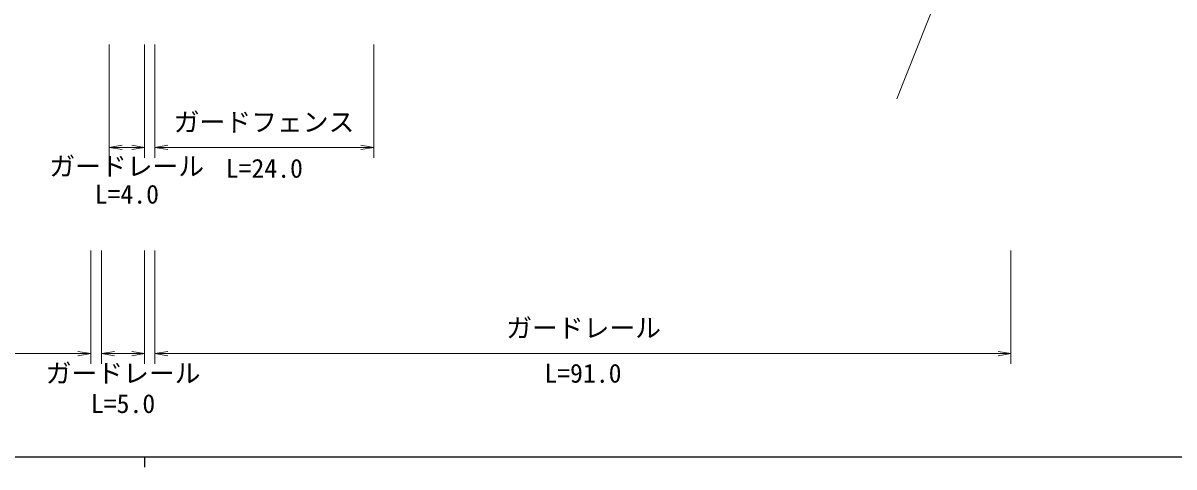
# Model space of a CAD drawing. Units: millimetres at full size, sheet at 1:1000; details may follow other scales. Extents: x 40000 to 680000, y 20000 to 380000.
# Drawn here: x 456216 to 567762, y 204000 to 247073 of the extents above; entities that cross this region are included whole.
import ezdxf
from ezdxf.enums import TextEntityAlignment as Align

# ---------------------------------------------------------------- set-up
doc = ezdxf.new("R2010")
doc.units = ezdxf.units.MM
doc.header["$LTSCALE"] = 1000
doc.linetypes.add('CHAIN', pattern=[18.5, 12, -1.5, 3.5, -1.5])
for name, color, linetype, lineweight in [('M-BMK', 2, 'CHAIN', 13), ('M-STR-HTXT', 7, 'Continuous', 13), ('M-TTL-BAND', 7, 'Continuous', 25)]:
    doc.layers.add(name, color=color, linetype=linetype, lineweight=lineweight)
doc.styles.add('ＭＳ ゴシック', font='')
doc.styles.get('ＭＳ ゴシック').set_extended_font_data('MS Gothic')

# ---------------------------------------------------------------- blocks, each defined once
blk = doc.blocks.new('open_arrow')
at = {"color": 0, "linetype": 'Continuous', "lineweight": -2}
blk.add_lwpolyline([(7.5, 1.25), (0, 0), (7.5, -1.25)], dxfattribs=at)

msp = doc.modelspace()

# ---------------------------------------------------------------- linework, layer by layer
at = {"layer": 'M-BMK'}
msp.add_line((540886, 239710), (559149, 285445), dxfattribs=at)
at = {"layer": 'M-STR-HTXT'}
for p, q in [((464558, 245000), (464558, 234000)), ((468000, 245000), (468000, 234000)), ((469000, 245000), (469000, 234000)), ((490202, 245000), (490202, 234000)), ((464558, 235000), (468000, 235000)), ((469000, 235000), (490202, 235000)), ((462785, 225000), (462785, 214000)), ((463820, 225000), (463820, 214000)), ((468000, 225000), (468000, 214000)), ((469000, 225000), (469000, 214000)), ((551961, 225000), (551961, 214000)), ((429095, 215000), (462785, 215000)), ((463820, 215000), (468000, 215000)), ((469000, 215000), (551961, 215000))]:
    msp.add_line(p, q, dxfattribs=at)
at = {"layer": 'M-TTL-BAND'}
for p, q in [((40000, 205000), (579000, 205000)), ((468000, 205000), (468000, 204000))]:
    msp.add_line(p, q, dxfattribs=at)

# ---------------------------------------------------------------- block references
at = {"layer": 'M-STR-HTXT', "xscale": 167, "yscale": 167}
for p in [(464558, 235000), (469000, 235000), (463820, 215000), (469000, 215000)]:
    msp.add_blockref('open_arrow', p, dxfattribs=at)
at = {"layer": 'M-STR-HTXT', "xscale": 167, "yscale": 167, "rotation": 180}
for p in [(468000, 235000), (490202, 235000), (462785, 215000), (468000, 215000), (551961, 215000)]:
    msp.add_blockref('open_arrow', p, dxfattribs=at)

# ---------------------------------------------------------------- texts
at = {"layer": 'M-STR-HTXT', "style": 'ＭＳ ゴシック'}
for s, p in [('ガードフェンス', (479573, 235995)), ('ガードレール', (466266, 231708)), ('L=24.0', (479601, 231508)), ('L=4.0', (466279, 229000)), ('ガードレール', (510545, 216022)), ('ガードレール', (465914, 211629)), ('L=91.0', (510480, 211629)), ('L=5.0', (465910, 208685))]:
    msp.add_text(s, height=1833, dxfattribs=at).set_placement(p, align=Align.BOTTOM_CENTER)

doc.saveas('drawing.dxf')
